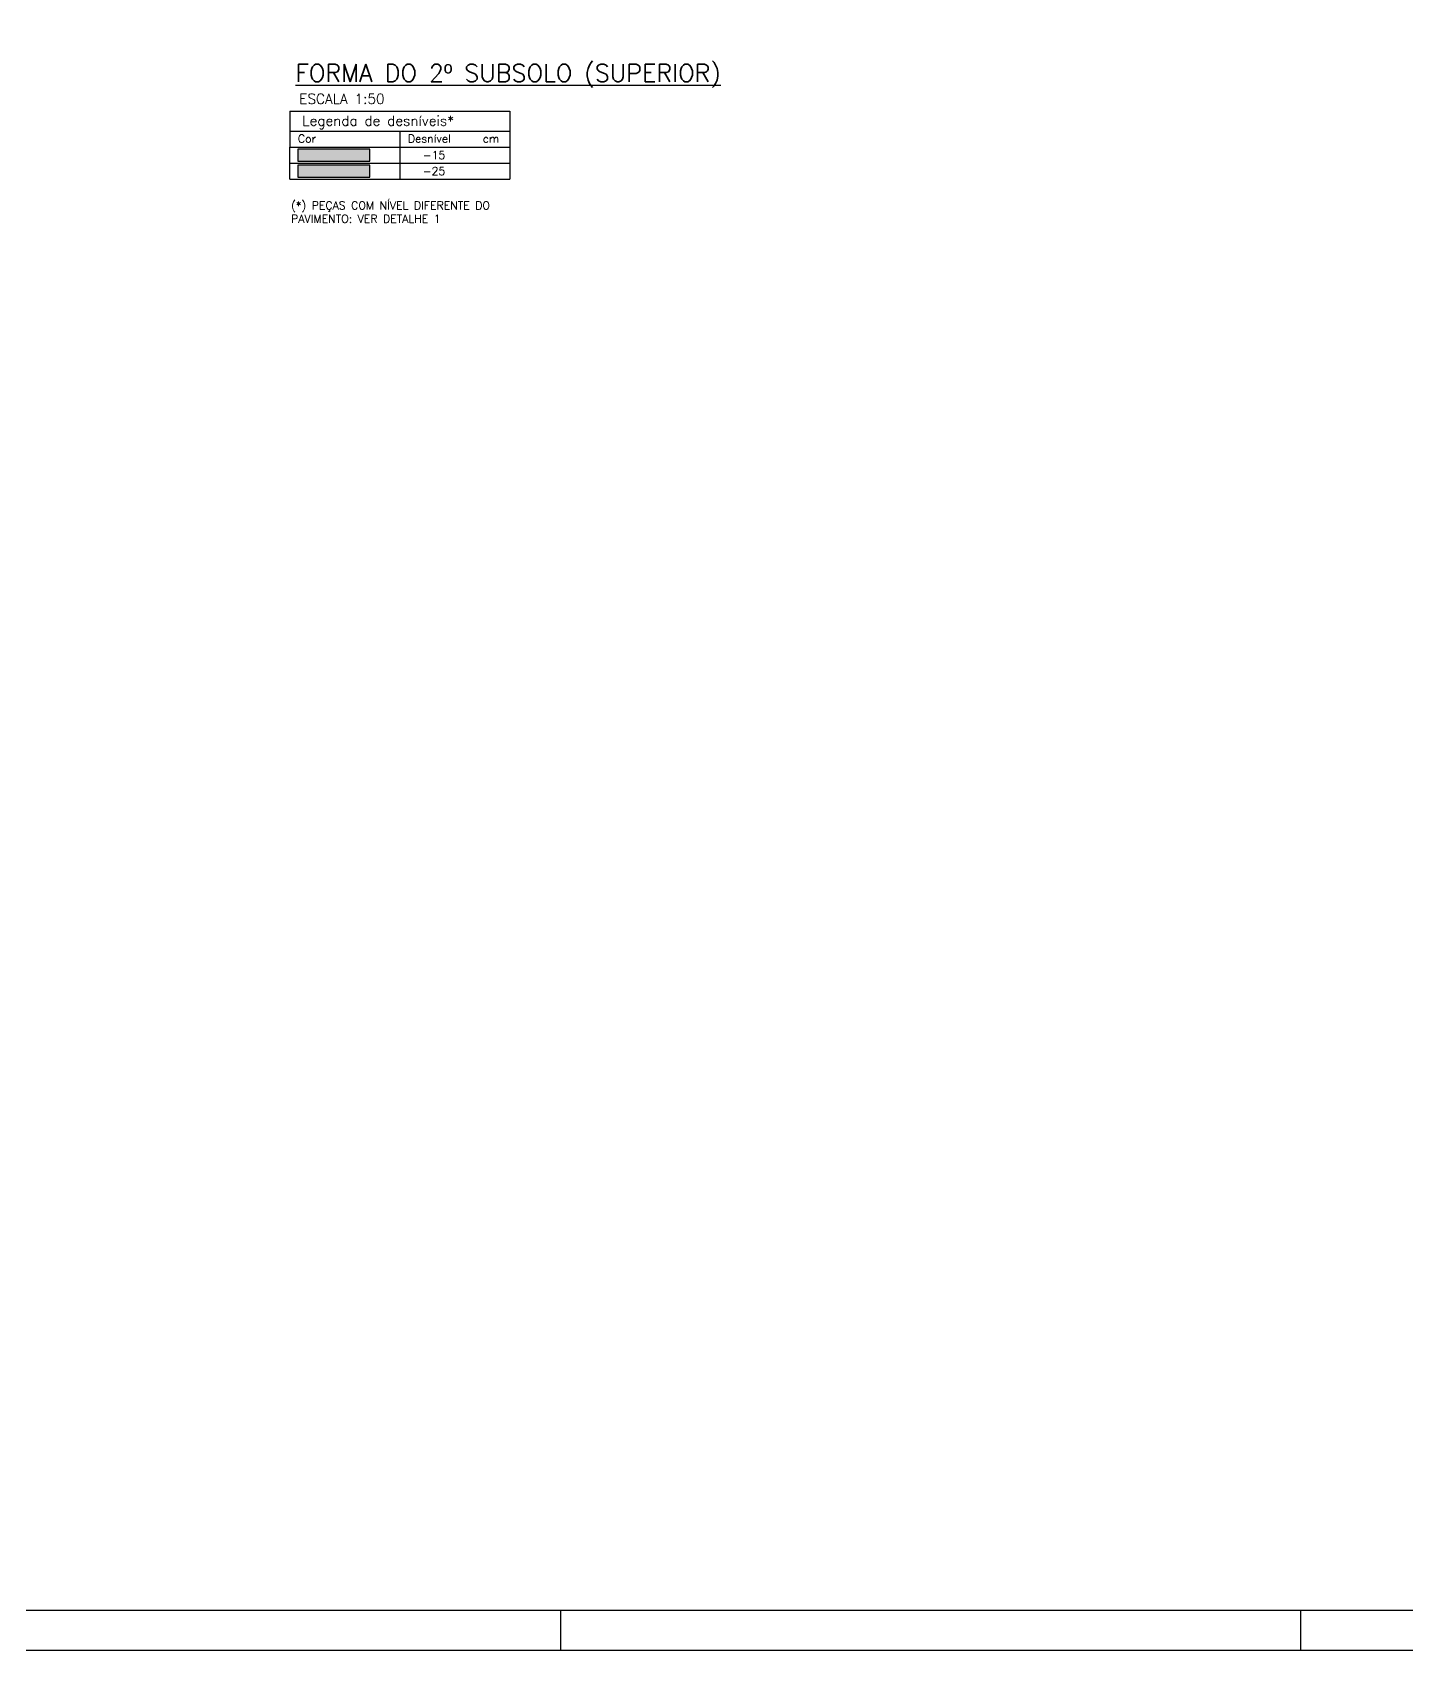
# Model space of a CAD drawing. Header units: millimetres. Extents: x 0 to 6870, y 0 to 4500.
# Drawn here: x 3435 to 5153, y 0 to 2023 of the extents above; entities that cross this region are included whole.
import ezdxf

# ---------------------------------------------------------------- set-up
doc = ezdxf.new("R2010")
doc.units = ezdxf.units.MM
doc.header["$LTSCALE"] = 50
for name, color, linetype in [('AR-TEXTO_REGUA 120_1-200', 4, 'Continuous'), ('F-MARGEM', 1, 'Continuous'), ('F-TABELA-NÍVEIS', 1, 'Continuous'), ('F-TEXTO', 6, 'Continuous')]:
    doc.layers.add(name, color=color, linetype=linetype)
doc.layers.add('F-DESNIVEL-5', color=7, linetype='Continuous', true_color=0xadd6ff)
doc.layers.add('F-DESNIVEL-6', color=7, linetype='Continuous', true_color=0xffdebd)
doc.styles.add('MCP', font='romans.shx')
doc.styles.add('REGUA-120-esc1_200', font='simplex.shx', dxfattribs={"height": 0.6})
doc.styles.add('ROMANS', font='romans.shx')

# ---------------------------------------------------------------- blocks, each defined once
blk = doc.blocks.new('A0-1L_900')
at = {"layer": 'F-MARGEM', "color": 2}
for p, q in [((81.9, 1), (81.9, 0)), ((100.4, 1), (100.4, 0))]:
    blk.add_line(p, q, dxfattribs=at)
blk.add_lwpolyline([(0, 0), (0, 90), (137.4, 90), (137.4, 0)], close=True, dxfattribs=at)
at = {"layer": 'F-MARGEM', "color": 7}
blk.add_lwpolyline([(2.5, 89), (136.4, 89), (136.4, 1), (2.5, 1)], close=True, dxfattribs=at)

msp = doc.modelspace()

# ---------------------------------------------------------------- linework, layer by layer
at = {"layer": 'F-DESNIVEL-5'}
for points in [[(3766.86, 1861.76), (3856.86, 1861.76), (3856.86, 1876.76)], [(3766.86, 1861.76), (3856.86, 1876.76), (3766.86, 1876.76)], [(3766.86, 1861.76), (3766.86, 1876.76), (3766.86, 1861.76)]]:
    msp.add_solid(points, dxfattribs=at)
at = {"layer": 'F-DESNIVEL-6'}
for points in [[(3766.86, 1841.76), (3856.86, 1841.76), (3856.86, 1856.76)], [(3766.86, 1841.76), (3856.86, 1856.76), (3766.86, 1856.76)], [(3766.86, 1841.76), (3766.86, 1856.76), (3766.86, 1841.76)]]:
    msp.add_solid(points, dxfattribs=at)
at = {"layer": 'F-TABELA-NÍVEIS'}
for p, q in [((3756.86, 1924.26), (3756.86, 1879.26)), ((3756.86, 1924.26), (4031.86, 1924.26)), ((4031.86, 1924.26), (4031.86, 1899.26)), ((3756.86, 1899.26), (4031.86, 1899.26)), ((3894.36, 1899.26), (3894.36, 1879.26)), ((4031.86, 1899.26), (4031.86, 1879.26)), ((3756.86, 1879.26), (4031.86, 1879.26)), ((3756.86, 1879.26), (4031.86, 1879.26)), ((3756.86, 1859.26), (3756.86, 1879.26)), ((3856.86, 1876.76), (3766.86, 1876.76)), ((3766.86, 1876.76), (3766.86, 1861.76)), ((3766.86, 1861.76), (3856.86, 1861.76)), ((3856.86, 1861.76), (3856.86, 1876.76)), ((3894.36, 1879.26), (3894.36, 1859.26)), ((4031.86, 1879.26), (4031.86, 1859.26)), ((3756.86, 1859.26), (4031.86, 1859.26)), ((3756.86, 1839.26), (3756.86, 1859.26)), ((3856.86, 1856.76), (3766.86, 1856.76)), ((3766.86, 1856.76), (3766.86, 1841.76)), ((3766.86, 1841.76), (3856.86, 1841.76)), ((3856.86, 1841.76), (3856.86, 1856.76)), ((3894.36, 1859.26), (3894.36, 1839.26)), ((4031.86, 1859.26), (4031.86, 1839.26)), ((3756.86, 1839.26), (4031.86, 1839.26))]:
    msp.add_line(p, q, dxfattribs=at)

# ---------------------------------------------------------------- block references
at = {"layer": 'F-MARGEM', "xscale": 50, "yscale": 50, "zscale": 50}
msp.add_blockref('A0-1L_900', (0, 0), dxfattribs=at)

# ---------------------------------------------------------------- texts
at = {"layer": 'AR-TEXTO_REGUA 120_1-200', "color": 2, "style": 'REGUA-120-esc1_200'}
msp.add_text('ESCALA 1:50', height=12.5, dxfattribs=at).set_placement((3768.57, 1933.4))
msp.add_text('ESCALA 1:50', height=12.5, dxfattribs=at).set_placement((3768.57, 1933.4))
at = {"layer": 'F-TABELA-NÍVEIS', "color": 3, "style": 'MCP'}
msp.add_text('Legenda de desníveis*', height=12.5, dxfattribs=at).set_placement((3772.33, 1906.06))
at = {"layer": 'F-TABELA-NÍVEIS', "color": 2, "style": 'MCP'}
for s, p in [('Cor', (3766.86, 1884.89)), ('Desnível', (3904.36, 1884.89)), ('cm', (3997.9, 1884.89)), ('-15', (3922.82, 1864.26)), ('-25', (3922.82, 1844.26))]:
    msp.add_text(s, height=10, dxfattribs=at).set_placement(p)
at = {"layer": 'F-TABELA-NÍVEIS', "color": 2, "insert": (3758.37, 1811.35), "char_height": 10, "width": 276.9593, "attachment_point": 1, "style": 'MCP'}
msp.add_mtext('(*) PEÇAS COM NÍVEL DIFERENTE DO PAVIMENTO: VER DETALHE 1', dxfattribs=at)
msp.add_mtext('(*) PEÇAS COM NÍVEL DIFERENTE DO PAVIMENTO: VER DETALHE 1', dxfattribs=at)
at = {"layer": 'F-TEXTO', "style": 'ROMANS'}
msp.add_text('%%UFORMA DO 2º SUBSOLO (SUPERIOR)', height=21.875, dxfattribs=at).set_placement((3763.73, 1961.01))

doc.saveas('drawing.dxf')
